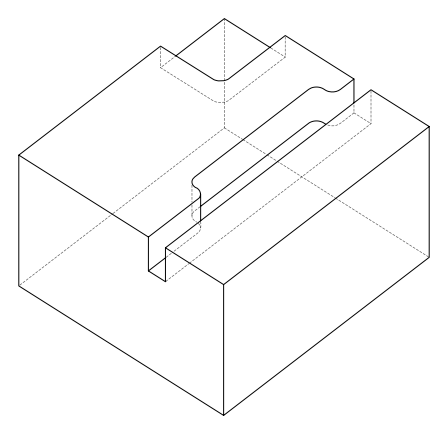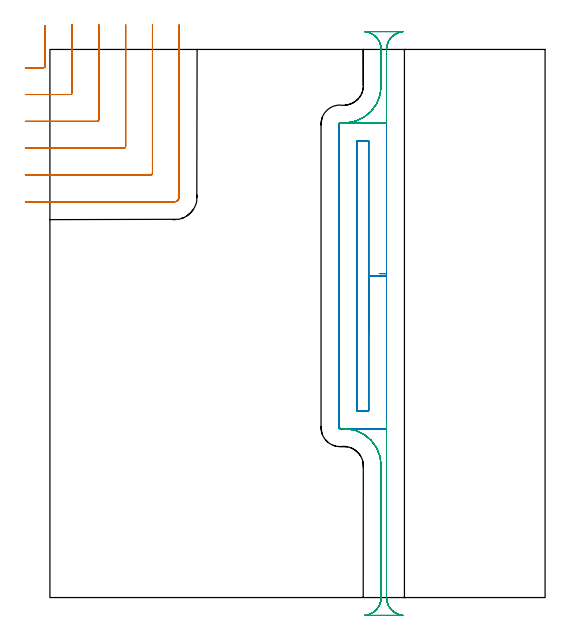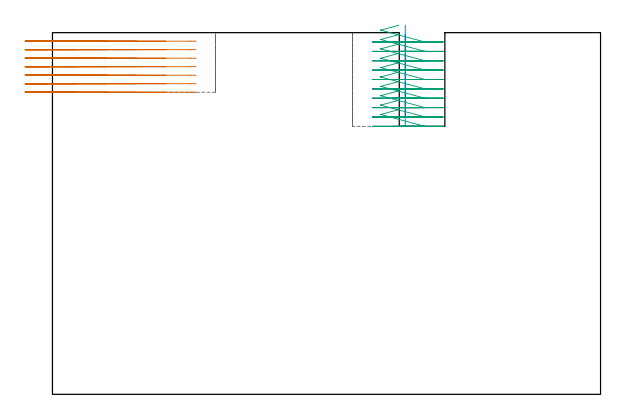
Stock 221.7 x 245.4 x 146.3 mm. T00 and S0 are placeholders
(PLAN: 3 operations, 0 tool changes, 28.9 min)
(1 MILL_CORNER_NOTCH_RECTANGULAR | CORNER_NOTCH_RECTANGULAR | NXT0201_012 | Follow Part, ap 4, ae 75% | 8.33 min | 120491 mm3)
(2 MILL_SLOT | SLOT_PARTIAL_RECTANGULAR | NXT0201_012 | Follow Part, ap 4, ae 75% | 12.75 min | 213943 mm3)
(3 MILL_RECTANGULAR_SLOT | SLOT_RECTANGULAR | NXT0201_012 | Follow Part, ap 4, ae 75% | 7.77 min | 66853 mm3)
(TOOL NXT0201_012 | ENDMILL 16mm [2P460-1600-NA 1630] | D16 FL38 Z6)
(OP 1 MILL_CORNER_NOTCH_RECTANGULAR)
G17 G21 G94 G90
T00 M6
G54
G17 G0 G90 X-11. Y237.2 S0 M3
G43 Z156.3 H1
Z142.857
G94 G1 X-8. F250.
X-2.895 F500.
G3 X-2.1 Y237.995 R0.8
G1 Y253.119
Y256.119 F250.
G0 Z156.3
X-11. Y225.2
Z142.857
G1 X-8.
X9.104 F500.
G3 X9.9 Y225.996 R0.8
G1 Y253.4
Y256.4 F250.
G0 Z156.3
X-11. Y213.2
Z142.857
G1 X-8.
X21.104 F500.
G3 X21.9 Y213.996 R0.8
G1 Y253.4
Y256.4 F250.
G0 Z156.3
X-11. Y201.2
Z142.857
G1 X-8.
X33.104 F500.
G3 X33.9 Y201.996 R0.8
G1 Y253.4
Y256.4 F250.
G0 Z156.3
X-11. Y189.2
Z142.857
G1 X-8.
X45.103 F500.
G3 X45.9 Y189.997 R0.8
G1 Y253.4
Y256.4 F250.
G0 Z156.3
X-11. Y177.2
Z142.857
G1 X-8.
X55.7 F500.
G3 X57.9 Y179.4 R2.2
G1 Y253.4
Y256.4 F250.
G0 Z156.3
X-11. Y237.2
Z139.414
G1 X-8.
X-2.895 F500.
G3 X-2.1 Y237.995 R0.8
G1 Y253.119
Y256.119 F250.
G0 Z156.3
X-11. Y225.2
Z139.414
G1 X-8.
X9.104 F500.
G3 X9.9 Y225.996 R0.8
G1 Y253.4
Y256.4 F250.
G0 Z156.3
X-11. Y213.2
Z139.414
G1 X-8.
X21.104 F500.
G3 X21.9 Y213.996 R0.8
G1 Y253.4
Y256.4 F250.
G0 Z156.3
X-11. Y201.2
Z139.414
G1 X-8.
X33.104 F500.
G3 X33.9 Y201.996 R0.8
G1 Y253.4
Y256.4 F250.
G0 Z156.3
X-11. Y189.2
Z139.414
G1 X-8.
X45.103 F500.
G3 X45.9 Y189.997 R0.8
G1 Y253.4
Y256.4 F250.
G0 Z156.3
X-11. Y177.2
Z139.414
G1 X-8.
X55.7 F500.
G3 X57.9 Y179.4 R2.2
G1 Y253.4
Y256.4 F250.
G0 Z156.3
X-11. Y237.2
Z135.971
G1 X-8.
X-2.895 F500.
G3 X-2.1 Y237.995 R0.8
G1 Y253.119
Y256.119 F250.
G0 Z156.3
X-11. Y225.2
Z135.971
G1 X-8.
X9.104 F500.
G3 X9.9 Y225.996 R0.8
G1 Y253.4
Y256.4 F250.
G0 Z156.3
X-11. Y213.2
Z135.971
G1 X-8.
X21.104 F500.
G3 X21.9 Y213.996 R0.8
G1 Y253.4
Y256.4 F250.
G0 Z156.3
X-11. Y201.2
Z135.971
G1 X-8.
X33.104 F500.
G3 X33.9 Y201.996 R0.8
G1 Y253.4
Y256.4 F250.
G0 Z156.3
X-11. Y189.2
Z135.971
G1 X-8.
X45.103 F500.
G3 X45.9 Y189.997 R0.8
G1 Y253.4
Y256.4 F250.
G0 Z156.3
X-11. Y177.2
Z135.971
G1 X-8.
X55.7 F500.
G3 X57.9 Y179.4 R2.2
G1 Y253.4
Y256.4 F250.
G0 Z156.3
X-11. Y237.2
Z132.529
G1 X-8.
X-2.895 F500.
G3 X-2.1 Y237.995 R0.8
G1 Y253.119
Y256.119 F250.
G0 Z156.3
X-11. Y225.2
Z132.529
G1 X-8.
X9.104 F500.
G3 X9.9 Y225.996 R0.8
G1 Y253.4
Y256.4 F250.
G0 Z156.3
X-11. Y213.2
Z132.529
G1 X-8.
X21.104 F500.
G3 X21.9 Y213.996 R0.8
G1 Y253.4
Y256.4 F250.
G0 Z156.3
X-11. Y201.2
Z132.529
G1 X-8.
X33.104 F500.
G3 X33.9 Y201.996 R0.8
G1 Y253.4
Y256.4 F250.
G0 Z156.3
X-11. Y189.2
Z132.529
G1 X-8.
X45.103 F500.
G3 X45.9 Y189.997 R0.8
G1 Y253.4
Y256.4 F250.
G0 Z156.3
X-11. Y177.2
Z132.529
G1 X-8.
X55.7 F500.
G3 X57.9 Y179.4 R2.2
G1 Y253.4
Y256.4 F250.
G0 Z156.3
X-11. Y237.2
Z129.086
G1 X-8.
X-2.895 F500.
G3 X-2.1 Y237.995 R0.8
G1 Y253.119
Y256.119 F250.
G0 Z156.3
X-11. Y225.2
Z129.086
G1 X-8.
X9.104 F500.
G3 X9.9 Y225.996 R0.8
G1 Y253.4
Y256.4 F250.
G0 Z156.3
X-11. Y213.2
Z129.086
G1 X-8.
X21.104 F500.
G3 X21.9 Y213.996 R0.8
G1 Y253.4
Y256.4 F250.
G0 Z156.3
X-11. Y201.2
Z129.086
G1 X-8.
X33.104 F500.
G3 X33.9 Y201.996 R0.8
G1 Y253.4
Y256.4 F250.
G0 Z156.3
X-11. Y189.2
Z129.086
G1 X-8.
X45.103 F500.
G3 X45.9 Y189.997 R0.8
G1 Y253.4
Y256.4 F250.
G0 Z156.3
X-11. Y177.2
Z129.086
G1 X-8.
X55.7 F500.
G3 X57.9 Y179.4 R2.2
G1 Y253.4
Y256.4 F250.
G0 Z156.3
X-11. Y237.2
Z125.643
G1 X-8.
X-2.895 F500.
G3 X-2.1 Y237.995 R0.8
G1 Y253.119
Y256.119 F250.
G0 Z156.3
X-11. Y225.2
Z125.643
G1 X-8.
X9.104 F500.
G3 X9.9 Y225.996 R0.8
G1 Y253.4
Y256.4 F250.
G0 Z156.3
X-11. Y213.2
Z125.643
G1 X-8.
X21.104 F500.
G3 X21.9 Y213.996 R0.8
G1 Y253.4
Y256.4 F250.
G0 Z156.3
X-11. Y201.2
Z125.643
G1 X-8.
X33.104 F500.
G3 X33.9 Y201.996 R0.8
G1 Y253.4
Y256.4 F250.
G0 Z156.3
X-11. Y189.2
Z125.643
G1 X-8.
X45.103 F500.
G3 X45.9 Y189.997 R0.8
G1 Y253.4
Y256.4 F250.
G0 Z156.3
X-11. Y177.2
Z125.643
G1 X-8.
X55.7 F500.
G3 X57.9 Y179.4 R2.2
G1 Y253.4
Y256.4 F250.
G0 Z156.3
X-11. Y237.2
Z122.2
G1 X-8.
X-2.895 F500.
G3 X-2.1 Y237.995 R0.8
G1 Y253.119
Y256.119 F250.
G0 Z156.3
X-11. Y225.2
Z122.2
G1 X-8.
X9.104 F500.
G3 X9.9 Y225.996 R0.8
G1 Y253.4
Y256.4 F250.
G0 Z156.3
X-11. Y213.2
Z122.2
G1 X-8.
X21.104 F500.
G3 X21.9 Y213.996 R0.8
G1 Y253.4
Y256.4 F250.
G0 Z156.3
X-11. Y201.2
Z122.2
G1 X-8.
X33.104 F500.
G3 X33.9 Y201.996 R0.8
G1 Y253.4
Y256.4 F250.
G0 Z156.3
X-11. Y189.2
Z122.2
G1 X-8.
X45.103 F500.
G3 X45.9 Y189.997 R0.8
G1 Y253.4
Y256.4 F250.
G0 Z156.3
X-11. Y177.2
Z122.2
G1 X-8.
X55.7 F500.
G3 X57.9 Y179.4 R2.2
G1 Y253.4
Y256.4 F250.
G0 Z156.3
M5
M2
(OP 2 MILL_SLOT)
G17 G21 G94 G90
T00 M6
G54
G17 G0 G90 X142.7 Y118.709 S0 M3
G43 Z156.3 H1
Z149.3
G94 G1 Y144.05 Z142.51 F250.
Y204.5 F500.
X137.4
Y83.6
X142.7
Y144.05
X150.7
Y212.5
X129.9
G3 X129.4 Y212. R0.5
G1 Y76.1
G3 X129.9 Y75.6 R0.5
G1 X150.7
Y144.05
Y145.05
X147.7 F250.
G0 X142.7 Y118.709 Z145.51
G1 Y144.05 Z138.72
Y204.5 F500.
X137.4
Y83.6
X142.7
Y144.05
X150.7
Y212.5
X129.9
G3 X129.4 Y212. R0.5
G1 Y76.1
G3 X129.9 Y75.6 R0.5
G1 X150.7
Y144.05
Y145.05
X147.7 F250.
G0 X142.7 Y118.709 Z141.72
G1 Y144.05 Z134.93
Y204.5 F500.
X137.4
Y83.6
X142.7
Y144.05
X150.7
Y212.5
X129.9
G3 X129.4 Y212. R0.5
G1 Y76.1
G3 X129.9 Y75.6 R0.5
G1 X150.7
Y144.05
Y145.05
X147.7 F250.
G0 X142.7 Y118.709 Z137.93
G1 Y144.05 Z131.14
Y204.5 F500.
X137.4
Y83.6
X142.7
Y144.05
X150.7
Y212.5
X129.9
G3 X129.4 Y212. R0.5
G1 Y76.1
G3 X129.9 Y75.6 R0.5
G1 X150.7
Y144.05
Y145.05
X147.7 F250.
G0 X142.7 Y118.709 Z134.14
G1 Y144.05 Z127.35
Y204.5 F500.
X137.4
Y83.6
X142.7
Y144.05
X150.7
Y212.5
X129.9
G3 X129.4 Y212. R0.5
G1 Y76.1
G3 X129.9 Y75.6 R0.5
G1 X150.7
Y144.05
Y145.05
X147.7 F250.
G0 X142.7 Y118.709 Z130.35
G1 Y144.05 Z123.56
Y204.5 F500.
X137.4
Y83.6
X142.7
Y144.05
X150.7
Y212.5
X129.9
G3 X129.4 Y212. R0.5
G1 Y76.1
G3 X129.9 Y75.6 R0.5
G1 X150.7
Y144.05
Y145.05
X147.7 F250.
G0 X142.7 Y118.709 Z126.56
G1 Y144.05 Z119.77
Y204.5 F500.
X137.4
Y83.6
X142.7
Y144.05
X150.7
Y212.5
X129.9
G3 X129.4 Y212. R0.5
G1 Y76.1
G3 X129.9 Y75.6 R0.5
G1 X150.7
Y144.05
Y145.05
X147.7 F250.
G0 X142.7 Y118.709 Z122.77
G1 Y144.05 Z115.98
Y204.5 F500.
X137.4
Y83.6
X142.7
Y144.05
X150.7
Y212.5
X129.9
G3 X129.4 Y212. R0.5
G1 Y76.1
G3 X129.9 Y75.6 R0.5
G1 X150.7
Y144.05
Y145.05
X147.7 F250.
G0 X142.7 Y118.709 Z118.98
G1 Y144.05 Z112.19
Y204.5 F500.
X137.4
Y83.6
X142.7
Y144.05
X150.7
Y212.5
X129.9
G3 X129.4 Y212. R0.5
G1 Y76.1
G3 X129.9 Y75.6 R0.5
G1 X150.7
Y144.05
Y145.05
X147.7 F250.
G0 X142.7 Y118.709 Z115.19
G1 Y144.05 Z108.4
Y204.5 F500.
X137.4
Y83.6
X142.7
Y144.05
X150.7
Y212.5
X129.9
G3 X129.4 Y212. R0.5
G1 Y76.1
G3 X129.9 Y75.6 R0.5
G1 X150.7
Y144.05
Y145.05
X147.7 F250.
G0 Z156.3
M5
M2
(OP 3 MILL_RECTANGULAR_SLOT)
G17 G21 G94 G90
T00 M6
G54
G17 G0 G90 X129.8 Y75.751 S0 M3
G43 Z156.3 H1
Z142.51
G94 G1 X132.795 Y75.57 F250.
G2 X148.3 Y59.1 R16.5 F500.
G1 Y0.
G2 X140.992 Y-7.97 R8.
G1 Y-8.
X158.008
Y-7.97
G2 X150.7 Y0. R8.
G1 Y75.607
Y78.607 F250.
G0 X129.8 Y75.751 Z138.72
G1 X132.795 Y75.57
G2 X148.3 Y59.1 R16.5 F500.
G1 Y0.
G2 X140.992 Y-7.97 R8.
G1 Y-8.
X158.008
Y-7.97
G2 X150.7 Y0. R8.
G1 Y75.607
Y78.607 F250.
G0 X129.8 Y75.751 Z134.93
G1 X132.795 Y75.57
G2 X148.3 Y59.1 R16.5 F500.
G1 Y0.
G2 X140.992 Y-7.97 R8.
G1 Y-8.
X158.008
Y-7.97
G2 X150.7 Y0. R8.
G1 Y75.607
Y78.607 F250.
G0 X129.8 Y75.751 Z131.14
G1 X132.795 Y75.57
G2 X148.3 Y59.1 R16.5 F500.
G1 Y0.
G2 X140.992 Y-7.97 R8.
G1 Y-8.
X158.008
Y-7.97
G2 X150.7 Y0. R8.
G1 Y75.607
Y78.607 F250.
G0 X129.8 Y75.751 Z127.35
G1 X132.795 Y75.57
G2 X148.3 Y59.1 R16.5 F500.
G1 Y0.
G2 X140.992 Y-7.97 R8.
G1 Y-8.
X158.008
Y-7.97
G2 X150.7 Y0. R8.
G1 Y75.607
Y78.607 F250.
G0 X129.8 Y75.751 Z123.56
G1 X132.795 Y75.57
G2 X148.3 Y59.1 R16.5 F500.
G1 Y0.
G2 X140.992 Y-7.97 R8.
G1 Y-8.
X158.008
Y-7.97
G2 X150.7 Y0. R8.
G1 Y75.607
Y78.607 F250.
G0 X129.8 Y75.751 Z119.77
G1 X132.795 Y75.57
G2 X148.3 Y59.1 R16.5 F500.
G1 Y0.
G2 X140.992 Y-7.97 R8.
G1 Y-8.
X158.008
Y-7.97
G2 X150.7 Y0. R8.
G1 Y75.607
Y78.607 F250.
G0 X129.8 Y75.751 Z115.98
G1 X132.795 Y75.57
G2 X148.3 Y59.1 R16.5 F500.
G1 Y0.
G2 X140.992 Y-7.97 R8.
G1 Y-8.
X158.008
Y-7.97
G2 X150.7 Y0. R8.
G1 Y75.607
Y78.607 F250.
G0 X129.8 Y75.751 Z112.19
G1 X132.795 Y75.57
G2 X148.3 Y59.1 R16.5 F500.
G1 Y0.
G2 X140.992 Y-7.97 R8.
G1 Y-8.
X158.008
Y-7.97
G2 X150.7 Y0. R8.
G1 Y75.607
Y78.607 F250.
G0 X129.8 Y75.751 Z108.4
G1 X132.795 Y75.57
G2 X148.3 Y59.1 R16.5 F500.
G1 Y0.
G2 X140.992 Y-7.97 R8.
G1 Y-8.
X158.008
Y-7.97
G2 X150.7 Y0. R8.
G1 Y75.607
Y78.607 F250.
G0 Z156.3
X140.167 Y212.5
Z149.3
G1 X132.793 Z147.324
Y212.53 Z147.316
Y212.5 Z147.308
X150.7 Y212.496 Z142.51
Y245.4 F500.
G2 X158.008 Y253.37 R8.
G1 Y253.4
X140.992
Y253.37
G2 X148.3 Y245.4 R8.
G1 Y229.
G2 X132.793 Y212.53 R16.5
G1 X129.799 Y212.349 F250.
G0 X140.167 Y212.5 Z145.51
G1 X132.793 Z143.534
Y212.53 Z143.526
Y212.5 Z143.518
X150.7 Y212.496 Z138.72
Y245.4 F500.
G2 X158.008 Y253.37 R8.
G1 Y253.4
X140.992
Y253.37
G2 X148.3 Y245.4 R8.
G1 Y229.
G2 X132.793 Y212.53 R16.5
G1 X129.799 Y212.349 F250.
G0 X140.168 Y212.5 Z141.72
G1 X132.793 Z139.744
Y212.53 Z139.736
Y212.5 Z139.728
X150.7 Y212.496 Z134.93
Y245.4 F500.
G2 X158.008 Y253.37 R8.
G1 Y253.4
X140.992
Y253.37
G2 X148.3 Y245.4 R8.
G1 Y229.
G2 X132.793 Y212.53 R16.5
G1 X129.799 Y212.349 F250.
G0 X140.168 Y212.5 Z137.93
G1 X132.793 Z135.954
Y212.53 Z135.946
Y212.5 Z135.938
X150.7 Y212.496 Z131.14
Y245.4 F500.
G2 X158.008 Y253.37 R8.
G1 Y253.4
X140.992
Y253.37
G2 X148.3 Y245.4 R8.
G1 Y229.
G2 X132.793 Y212.53 R16.5
G1 X129.799 Y212.349 F250.
G0 X140.167 Y212.5 Z134.14
G1 X132.793 Z132.164
Y212.53 Z132.156
Y212.5 Z132.148
X150.7 Y212.496 Z127.35
Y245.4 F500.
G2 X158.008 Y253.37 R8.
G1 Y253.4
X140.992
Y253.37
G2 X148.3 Y245.4 R8.
G1 Y229.
G2 X132.793 Y212.53 R16.5
G1 X129.799 Y212.349 F250.
G0 X140.167 Y212.5 Z130.35
G1 X132.793 Z128.374
Y212.53 Z128.366
Y212.5 Z128.358
X150.7 Y212.496 Z123.56
Y245.4 F500.
G2 X158.008 Y253.37 R8.
G1 Y253.4
X140.992
Y253.37
G2 X148.3 Y245.4 R8.
G1 Y229.
G2 X132.793 Y212.53 R16.5
G1 X129.799 Y212.349 F250.
G0 X140.167 Y212.5 Z126.56
G1 X132.793 Z124.584
Y212.53 Z124.576
Y212.5 Z124.568
X150.7 Y212.496 Z119.77
Y245.4 F500.
G2 X158.008 Y253.37 R8.
G1 Y253.4
X140.992
Y253.37
G2 X148.3 Y245.4 R8.
G1 Y229.
G2 X132.793 Y212.53 R16.5
G1 X129.798 Y212.349 F250.
G0 X140.167 Y212.5 Z122.77
G1 X132.793 Z120.794
Y212.53 Z120.786
Y212.5 Z120.778
X150.7 Y212.496 Z115.98
Y245.4 F500.
G2 X158.008 Y253.37 R8.
G1 Y253.4
X140.992
Y253.37
G2 X148.3 Y245.4 R8.
G1 Y229.
G2 X132.793 Y212.53 R16.5
G1 X129.798 Y212.349 F250.
G0 X140.166 Y212.5 Z118.98
G1 X132.793 Z117.004
Y212.53 Z116.996
Y212.5 Z116.988
X150.7 Y212.496 Z112.19
Y245.4 F500.
G2 X158.008 Y253.37 R8.
G1 Y253.4
X140.992
Y253.37
G2 X148.3 Y245.4 R8.
G1 Y229.
G2 X132.793 Y212.53 R16.5
G1 X129.798 Y212.349 F250.
G0 X140.166 Y212.5 Z115.19
G1 X132.793 Z113.214
Y212.53 Z113.206
Y212.5 Z113.198
X150.7 Y212.496 Z108.4
Y245.4 F500.
G2 X158.008 Y253.37 R8.
G1 Y253.4
X140.992
Y253.37
G2 X148.3 Y245.4 R8.
G1 Y229.
G2 X132.793 Y212.53 R16.5
G1 X129.798 Y212.349 F250.
G0 Z156.3
M5
M2
